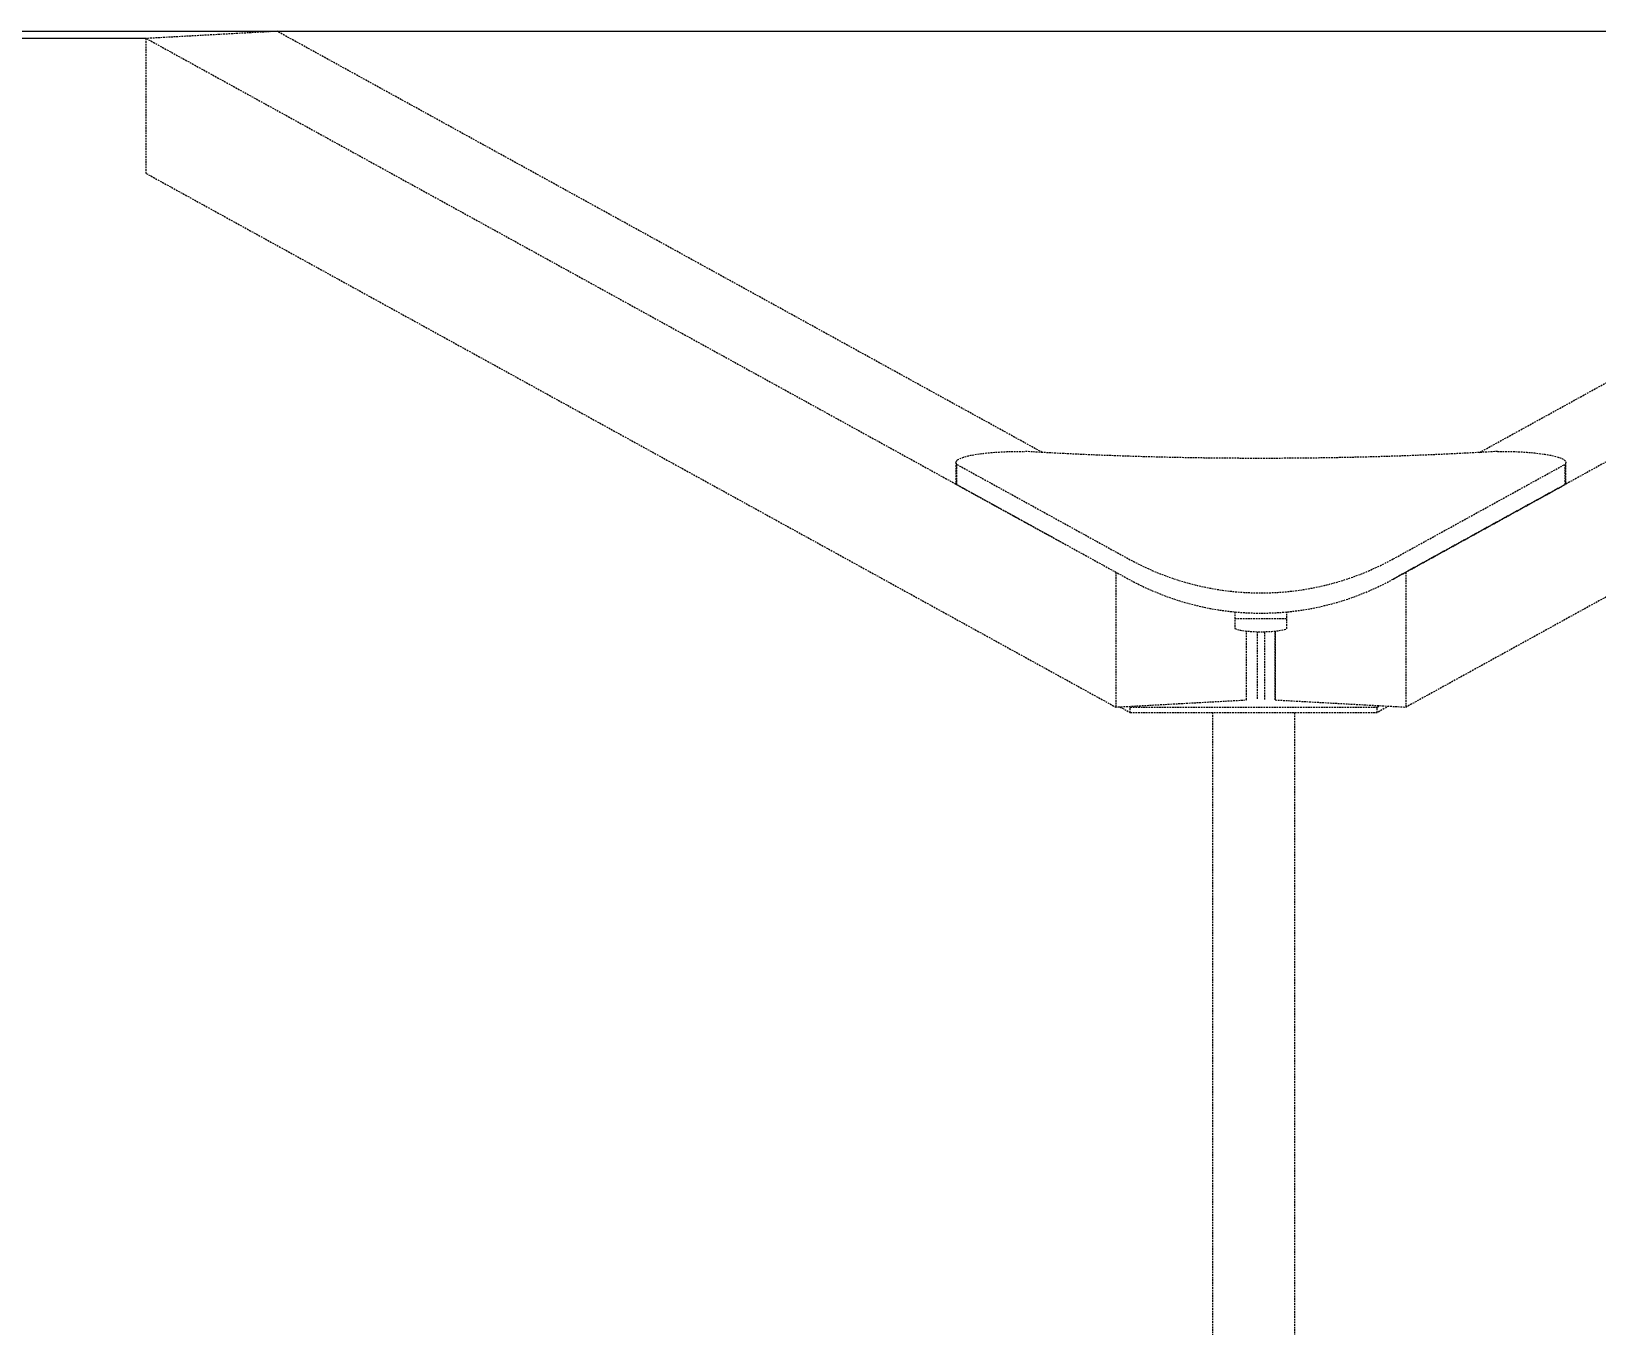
# Model space of a CAD drawing. Header units: millimetres. Extents: x -4889 to 3492, y -2421 to 1355.
# Drawn here: x -999 to 142, y 411 to 1355 of the extents above; entities that cross this region are included whole.
import ezdxf

# ---------------------------------------------------------------- set-up
doc = ezdxf.new("R2010")
doc.units = ezdxf.units.MM
doc.linetypes.add('HIDDEN', pattern=[1.905, 1.27, -0.635])
for name, color, linetype in [('DIKOM_ЗОНА', 80, 'Continuous'), ('DIKOM_ОБЪЕКТ', 7, 'Continuous'), ('DIKOM_РАЗМЕР_ОБЪЕКТА', 7, 'Continuous')]:
    doc.layers.add(name, color=color, linetype=linetype)
doc.styles.add('style1', font='arialbd.ttf', dxfattribs={"width": 0.8})
doc.dimstyles.new('1-50', dxfattribs={"dimtxt": 300, "dimasz": 200, "dimexe": 100, "dimexo": 0, "dimgap": 100, "dimtad": 1, "dimtxsty": 'style1', "dimcen": 200, "dimclrd": 7, "dimclre": 7, "dimclrt": 7, "dimadec": 1, "dimazin": 2, "dimtfac": 1, "dimtmove": 0, "dimatfit": 2, "dimfxl": 0, "dimlwd": 25, "dimlwe": 18, "dimarcsym": 0})

# ---------------------------------------------------------------- blocks, each defined once
blk = doc.blocks.new('*D11')
at = {"layer": 'Defpoints', "color": 0, "transparency": 16777216}
for p in [(-3879.7, 1350.1), (-915, 1350.1), (-915, -1253.2)]:
    blk.add_point(p, dxfattribs=at)
at = {"layer": 'DIKOM_РАЗМЕР_ОБЪЕКТА', "color": 7, "lineweight": 18, "transparency": 16777216}
for p, q in [((-915, 1350.1), (-3979.7, 1350.1)), ((-915, -1253.2), (-3979.7, -1253.2))]:
    blk.add_line(p, q, dxfattribs=at)
at = {"layer": 'DIKOM_РАЗМЕР_ОБЪЕКТА', "color": 7, "lineweight": 25, "transparency": 16777216}
blk.add_line((-3879.7, -1053.2), (-3879.7, 1150.1), dxfattribs=at)
at = {"layer": 'DIKOM_РАЗМЕР_ОБЪЕКТА', "color": 7, "transparency": 16777216}
for points in [[(-3913, 1150.1), (-3846.4, 1150.1), (-3879.7, 1350.1)], [(-3913, -1053.2), (-3846.4, -1053.2), (-3879.7, -1253.2)]]:
    blk.add_solid(points, dxfattribs=at)
at = {"layer": 'DIKOM_РАЗМЕР_ОБЪЕКТА', "color": 7, "transparency": 16777216, "insert": (-4132.9, 48.5), "char_height": 300, "attachment_point": 5, "rotation": 90, "style": 'style1'}
blk.add_mtext('{\\fArial|b0|i0|c204|p34;2450}', dxfattribs=at)

msp = doc.modelspace()

# ---------------------------------------------------------------- linework, layer by layer
at = {"layer": 'DIKOM_ЗОНА', "color": 3, "lineweight": 15}
msp.add_line((-2707.76, 1355.355), (2492.24, 1355.355), dxfattribs=at)
at = {"layer": 'DIKOM_ОБЪЕКТ', "color": 7, "linetype": 'HIDDEN', "lineweight": 15}
for p, q in [((-819.641, 1355.355), (-915.012, 1350.133)), ((-915.012, 1350.133), (-248.713, 983.174)), ((-915.012, 1251.652), (-915.012, 1350.133)), ((-261.849, 1048.156), (-819.641, 1355.355)), ((709.977, 1350.133), (-6.034, 955.796)), ((56.814, 1048.156), (614.605, 1355.355)), ((-915.012, 1251.652), (-208.354, 862.466)), ((709.977, 1251.652), (3.318, 862.466)), ((-324.813, 1040.883), (-324.813, 1026.111)), ((-324.073, 1039.45), (-199.001, 970.568)), ((-324.073, 1024.678), (-324.073, 1039.45)), ((-6.034, 970.568), (119.038, 1039.45)), ((119.038, 1039.45), (119.038, 1024.678)), ((119.778, 1026.111), (119.778, 1040.883)), ((-324.073, 1024.678), (-199.001, 955.796)), ((-6.034, 955.796), (119.038, 1024.678)), ((-208.354, 960.947), (-208.354, 862.466)), ((3.318, 862.466), (3.318, 960.947)), ((-121.464, 931.884), (-121.464, 919.767)), ((-121.464, 927.153), (-83.571, 927.153)), ((-83.571, 919.767), (-83.571, 931.884)), ((-112.982, 867.688), (-112.982, 917.92)), ((-112.982, 867.688), (-112.982, 917.92)), ((-105.352, 917.441), (-105.352, 868.105)), ((-99.683, 868.105), (-99.683, 917.441)), ((-92.053, 867.688), (-92.053, 917.92)), ((-92.053, 917.92), (-92.053, 867.688)), ((-208.354, 862.466), (-112.982, 867.688)), ((-92.053, 867.688), (3.318, 862.466)), ((-205.322, 862.632), (-197.76, 858.467)), ((-198.817, 862.988), (-197.76, 862.406)), ((-197.76, 862.406), (-17.76, 862.406)), ((-197.76, 858.467), (-197.76, 862.406)), ((-197.76, 858.467), (-17.76, 858.467)), ((-137.76, 858.467), (-137.76, -769.358)), ((-77.76, -769.932), (-77.76, 858.467)), ((-17.76, 862.406), (-15.756, 863.51)), ((-9.25, 863.154), (-17.76, 858.467)), ((-17.76, 858.467), (-17.76, 862.406))]:
    msp.add_line(p, q, dxfattribs=at)
at = {"layer": 'DIKOM_ОБЪЕКТ', "color": 7, "linetype": 'HIDDEN', "lineweight": 15, "flags": 128}
for points in [[(-324.073, 1039.45), (-324.527, 1039.989), (-324.769, 1040.532), (-324.8, 1041.077), (-324.618, 1041.621), (-324.226, 1042.161), (-323.623, 1042.696), (-322.814, 1043.222), (-321.802, 1043.738), (-320.592, 1044.24), (-319.189, 1044.727), (-317.599, 1045.197), (-315.83, 1045.647), (-313.89, 1046.075), (-311.788, 1046.479), (-309.533, 1046.858), (-307.137, 1047.209), (-304.608, 1047.531), (-301.96, 1047.823), (-299.205, 1048.084), (-296.354, 1048.311), (-293.422, 1048.504), (-290.421, 1048.662), (-287.365, 1048.785), (-284.268, 1048.872), (-281.145, 1048.922), (-278.009, 1048.936), (-274.875, 1048.912)], [(69.839, 1048.912), (60.052, 1048.338), (50.201, 1047.797), (40.29, 1047.29), (30.324, 1046.817), (20.306, 1046.378), (10.24, 1045.974), (0.13, 1045.604), (-10.021, 1045.27), (-20.207, 1044.97), (-30.425, 1044.705), (-40.672, 1044.475), (-50.943, 1044.281), (-61.233, 1044.121), (-71.54, 1043.997), (-81.859, 1043.909), (-92.187, 1043.856), (-102.518, 1043.838), (-112.849, 1043.856), (-123.176, 1043.909), (-133.495, 1043.997), (-143.802, 1044.121), (-154.093, 1044.281), (-164.364, 1044.475), (-174.61, 1044.705), (-184.829, 1044.97), (-195.015, 1045.27), (-205.165, 1045.604), (-215.275, 1045.974), (-225.341, 1046.378), (-235.36, 1046.817), (-245.326, 1047.29), (-255.236, 1047.797), (-265.087, 1048.338), (-274.875, 1048.912)], [(69.839, 1048.912), (72.973, 1048.936), (76.109, 1048.922), (79.232, 1048.872), (82.329, 1048.785), (85.385, 1048.662), (88.386, 1048.504), (91.319, 1048.311), (94.169, 1048.084), (96.925, 1047.823), (99.573, 1047.531), (102.101, 1047.209), (104.498, 1046.858), (106.753, 1046.479), (108.855, 1046.075), (110.795, 1045.647), (112.563, 1045.197), (114.153, 1044.727), (115.556, 1044.24), (116.767, 1043.738), (117.779, 1043.222), (118.588, 1042.696), (119.19, 1042.161), (119.583, 1041.621), (119.764, 1041.077), (119.734, 1040.532), (119.491, 1039.989), (119.038, 1039.45)], [(-121.464, 919.767), (-120.699, 919.432), (-119.739, 919.113), (-118.593, 918.813), (-117.274, 918.535), (-115.797, 918.282), (-114.177, 918.058), (-112.432, 917.863), (-110.58, 917.701), (-108.642, 917.573), (-106.637, 917.481), (-104.589, 917.425), (-102.518, 917.406), (-100.447, 917.425), (-98.398, 917.481), (-96.394, 917.573), (-94.455, 917.701), (-92.603, 917.863), (-90.858, 918.058), (-89.238, 918.282), (-87.761, 918.535), (-86.443, 918.813), (-85.297, 919.113), (-84.336, 919.432), (-83.571, 919.767)]]:
    msp.add_lwpolyline(points, dxfattribs=at)
at = {"layer": 'DIKOM_ОБЪЕКТ', "color": 7, "linetype": 'HIDDEN', "lineweight": 15}
for centre, radius, start, end in [((-322.643, 1026.342), 2.194, 186.04217, 229.30871), ((117.996, 1026.156), 1.808, 305.163182, 358.561988), ((-102.518, 1145.756), 200, 241.156595, 298.843399), ((-102.518, 1130.984), 200, 241.156594, 298.843406)]:
    msp.add_arc(centre, radius, start, end, dxfattribs=at)

# ---------------------------------------------------------------- dimensions: what is measured, and where the dimension line sits
at = {"layer": 'DIKOM_РАЗМЕР_ОБЪЕКТА'}
dim = msp.add_linear_dim(base=(-3879.697, 1350.133), p1=(-915.012, -1253.16), p2=(-915.012, 1350.133), angle=90, text='{\\fArial|b0|i0|c204|p34;2450}', dimstyle='1-50', dxfattribs=at)
dim.commit()
dim.dimension.update_dxf_attribs({"geometry": '*D11', "text_midpoint": (-3879.697, 48.487), "dimtype": 160})

doc.saveas('drawing.dxf')
